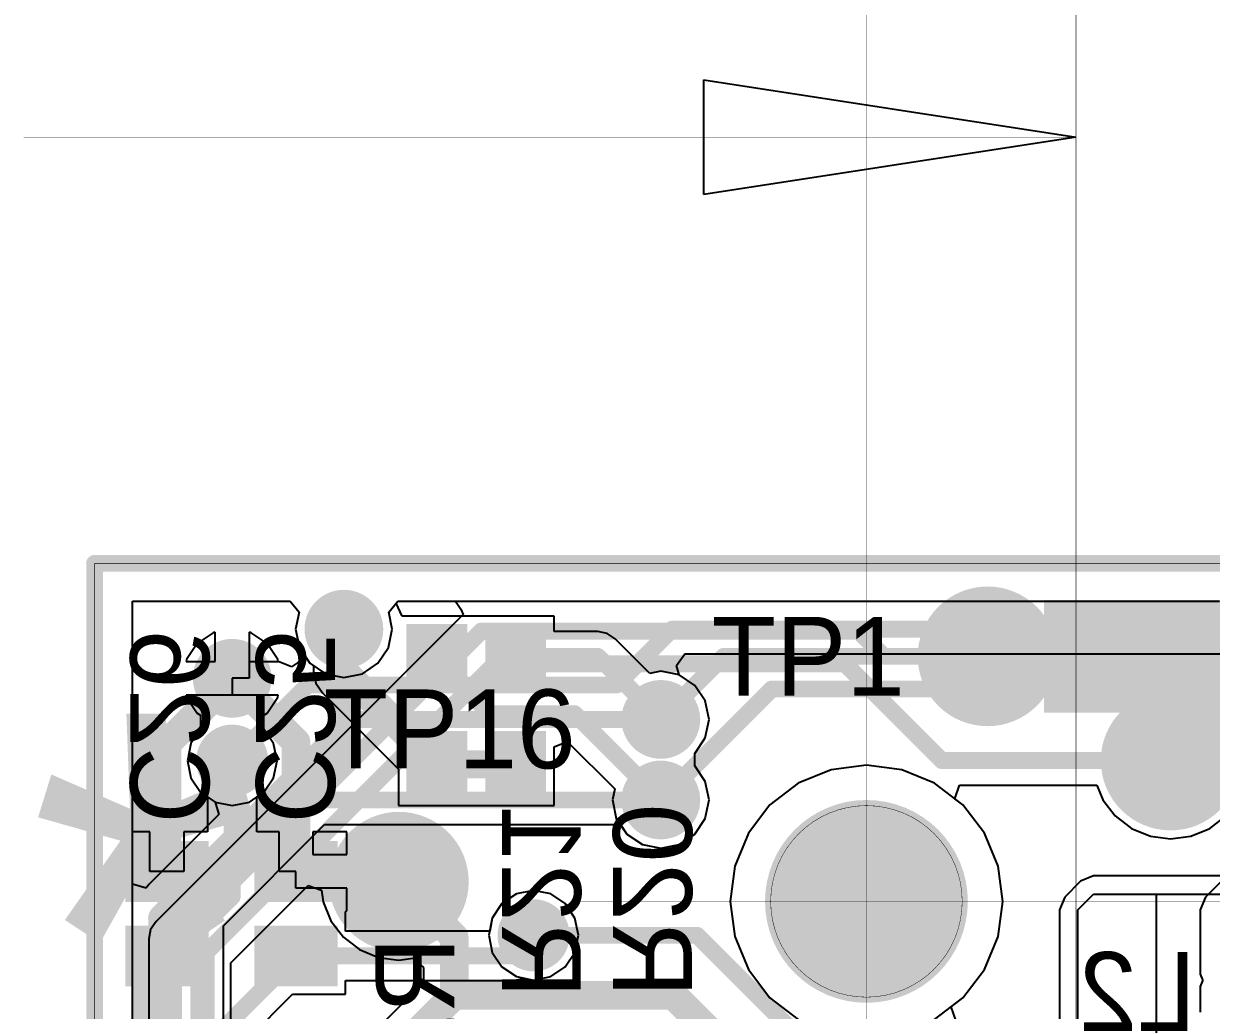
# Model space of a CAD drawing. Header units: millimetres. Extents: x 111 to 521, y 105 to 375.
# Drawn here: x 179.88 to 190.42, y 164.57 to 173.32 of the extents above; entities that cross this region are included whole.
import ezdxf

# ---------------------------------------------------------------- set-up
doc = ezdxf.new("R2010")
doc.units = ezdxf.units.MM
for name, color, linetype in [('BottomLayer', 5, 'Continuous'), ('BottomOverlay', 54, 'Continuous'), ('BottomPaste', 16, 'Continuous'), ('BottomSolder', 6, 'Continuous'), ('DrillDrawing', 1, 'Continuous'), ('KeepOutLayer', 6, 'Continuous'), ('MidLayer2', 76, 'Continuous'), ('MidLayer3', 90, 'Continuous'), ('MultiLayer', 9, 'Continuous'), ('PadHoleLayer', 156, 'Continuous'), ('TopLayer', 1, 'Continuous'), ('TopOverlay', 2, 'Continuous'), ('TopSolder', 216, 'Continuous'), ('ViaHoleLayer', 16, 'Continuous')]:
    doc.layers.add(name, color=color, linetype=linetype)

msp = doc.modelspace()

# ---------------------------------------------------------------- linework, layer by layer
at = {"layer": 'BottomLayer'}
for p, q in [((180.848, 166.15), (180.848, 168.198)), ((180.848, 168.198), (182.247, 168.198)), ((182.247, 168.198), (182.327, 168.1)), ((183.188, 168.18), (183.203, 168.198)), ((183.242, 168.065), (183.188, 168.18)), ((183.203, 168.198), (190.498, 168.198)), ((182.327, 168.1), (182.297, 167.95)), ((183.89, 168.065), (183.242, 168.065)), ((183.896, 168.065), (183.89, 168.065)), ((183.89, 168.065), (183.89, 168.065)), ((183.89, 168.065), (183.89, 168.065)), ((183.89, 168.065), (183.89, 168.065)), ((183.91, 168.065), (183.896, 168.065)), ((184.59, 168.065), (183.91, 168.065)), ((183.91, 168.065), (183.91, 168.065)), ((184.59, 167.928), (184.59, 168.065)), ((181.566, 167.919), (181.424, 167.824)), ((181.584, 167.922), (181.566, 167.919)), ((181.584, 167.664), (181.584, 167.922)), ((181.901, 167.919), (181.884, 167.922)), ((181.884, 167.922), (181.884, 167.664)), ((182.044, 167.824), (181.901, 167.919)), ((182.297, 167.95), (182.33, 167.786)), ((184.978, 167.928), (184.59, 167.928)), ((185.062, 167.911), (184.978, 167.928)), ((185.133, 167.864), (185.062, 167.911)), ((181.424, 167.824), (181.329, 167.682)), ((182.138, 167.682), (182.044, 167.824)), ((185.44, 167.557), (185.133, 167.864)), ((182.33, 167.786), (182.423, 167.648)), ((181.329, 167.682), (181.326, 167.664)), ((181.326, 167.664), (181.584, 167.664)), ((181.884, 167.664), (182.142, 167.664)), ((182.142, 167.664), (182.138, 167.682)), ((182.423, 167.648), (182.455, 167.626)), ((182.455, 167.626), (182.455, 167.575)), ((182.455, 167.575), (182.475, 167.472)), ((185.538, 167.577), (185.44, 167.557)), ((185.702, 167.544), (185.538, 167.577)), ((185.84, 167.451), (185.702, 167.544)), ((182.475, 167.472), (182.534, 167.384)), ((182.534, 167.384), (183.21, 166.708)), ((185.933, 167.313), (185.84, 167.451)), ((182.142, 167.364), (181.326, 167.364)), ((181.326, 167.364), (181.329, 167.347)), ((181.329, 167.347), (181.424, 167.205)), ((182.044, 167.205), (182.138, 167.347)), ((182.138, 167.347), (182.142, 167.364)), ((185.966, 167.149), (185.933, 167.313)), ((181.424, 167.205), (181.453, 167.186)), ((181.453, 167.186), (181.453, 167.064)), ((182.015, 167.186), (182.044, 167.205)), ((182.015, 167.064), (182.015, 167.186)), ((181.453, 167.064), (181.366, 166.935)), ((182.101, 166.935), (182.015, 167.064)), ((185.933, 166.985), (185.966, 167.149)), ((184.59, 166.906), (184.707, 166.954)), ((184.707, 166.954), (185.13, 166.532)), ((185.84, 166.846), (185.933, 166.985)), ((181.366, 166.935), (181.336, 166.783)), ((182.132, 166.783), (182.101, 166.935)), ((184.59, 166.385), (184.59, 166.906)), ((185.84, 166.736), (185.84, 166.846)), ((181.336, 166.783), (181.366, 166.631)), ((182.101, 166.631), (182.132, 166.783)), ((187.363, 166.744), (187.05, 166.703)), ((187.676, 166.703), (187.363, 166.744)), ((183.21, 166.708), (183.21, 166.385)), ((185.933, 166.598), (185.84, 166.736)), ((187.05, 166.703), (186.758, 166.582)), ((187.968, 166.582), (187.676, 166.703)), ((181.366, 166.631), (181.453, 166.502)), ((182.015, 166.502), (182.101, 166.631)), ((185.13, 166.532), (185.11, 166.434)), ((185.966, 166.434), (185.933, 166.598)), ((186.758, 166.582), (186.507, 166.39)), ((188.219, 166.39), (187.968, 166.582)), ((181.453, 166.502), (181.515, 166.461)), ((181.515, 166.461), (181.515, 166.15)), ((181.953, 166.461), (182.015, 166.502)), ((181.953, 166.15), (181.953, 166.461)), ((185.11, 166.434), (185.143, 166.27)), ((185.933, 166.27), (185.966, 166.434)), ((183.21, 166.385), (183.89, 166.385)), ((183.89, 166.385), (183.89, 166.385)), ((183.89, 166.385), (183.91, 166.385)), ((183.91, 166.385), (183.91, 166.385)), ((183.91, 166.385), (184.59, 166.385)), ((186.507, 166.39), (186.315, 166.139)), ((188.411, 166.139), (188.219, 166.39)), ((185.143, 166.27), (185.235, 166.131)), ((185.84, 166.131), (185.933, 166.27)), ((181.004, 166.15), (180.848, 166.15)), ((181.004, 165.8), (181.004, 166.15)), ((181.515, 166.15), (181.304, 166.15)), ((181.304, 166.15), (181.304, 165.8)), ((182.15, 166.15), (181.953, 166.15)), ((182.15, 165.8), (182.15, 166.15)), ((182.75, 166.15), (182.45, 166.15)), ((182.45, 166.15), (182.45, 165.95)), ((182.75, 165.95), (182.75, 166.15)), ((185.235, 166.131), (185.374, 166.039)), ((185.702, 166.039), (185.84, 166.131)), ((186.315, 166.139), (186.194, 165.847)), ((188.532, 165.847), (188.411, 166.139)), ((185.374, 166.039), (185.538, 166.006)), ((185.538, 166.006), (185.702, 166.039)), ((182.45, 165.95), (182.75, 165.95)), ((181.304, 165.8), (181.004, 165.8)), ((182.3, 165.8), (182.15, 165.8)), ((182.3, 165.65), (182.3, 165.8)), ((186.194, 165.847), (186.153, 165.534)), ((188.573, 165.534), (188.532, 165.847)), ((189.264, 165.714), (189.123, 165.572)), ((189.379, 165.761), (189.264, 165.714)), ((190.713, 165.761), (189.379, 165.761)), ((182.75, 165.65), (182.3, 165.65)), ((182.75, 165.45), (182.75, 165.65)), ((184.257, 165.6), (184.128, 165.514)), ((184.409, 165.631), (184.257, 165.6)), ((184.561, 165.6), (184.409, 165.631)), ((184.69, 165.514), (184.561, 165.6)), ((189.238, 165.458), (189.379, 165.599)), ((189.379, 165.599), (193.063, 165.599)), ((184.128, 165.514), (184.042, 165.385)), ((184.776, 165.385), (184.69, 165.514)), ((186.153, 165.534), (186.194, 165.221)), ((188.532, 165.221), (188.573, 165.534)), ((189.123, 165.572), (189.076, 165.458)), ((182.74, 165.44), (182.75, 165.45)), ((182.74, 165.39), (182.74, 165.44)), ((182.74, 165.269), (182.74, 165.39)), ((182.74, 165.39), (182.74, 165.39)), ((182.75, 165.45), (182.75, 165.45)), ((184.042, 165.385), (184.019, 165.269)), ((184.807, 165.233), (184.776, 165.385)), ((189.076, 165.458), (189.076, 164.149)), ((189.238, 164.149), (189.238, 165.458)), ((184.019, 165.269), (182.74, 165.269)), ((184.776, 165.081), (184.807, 165.233)), ((186.194, 165.221), (186.315, 164.929)), ((188.411, 164.929), (188.532, 165.221)), ((184.69, 164.952), (184.776, 165.081)), ((184.561, 164.866), (184.69, 164.952)), ((184.226, 164.831), (184.31, 164.847)), ((184.31, 164.847), (184.319, 164.853)), ((184.319, 164.853), (184.409, 164.835)), ((184.409, 164.835), (184.561, 164.866)), ((186.315, 164.929), (186.507, 164.678)), ((188.219, 164.678), (188.411, 164.929)), ((182.74, 164.71), (182.74, 164.831)), ((182.74, 164.831), (184.226, 164.831)), ((181.442, 163.882), (182.27, 164.71)), ((182.27, 164.71), (182.74, 164.71)), ((186.507, 164.678), (186.758, 164.486)), ((187.968, 164.486), (188.219, 164.678))]:
    msp.add_line(p, q, dxfattribs=at)
for points, const_width in [([(182.585, 167.95, 1), (182.865, 167.95, 1)], 0.279), ([(182.662, 167.95, 1), (182.787, 167.95, 1)], 0.125), ([(181.594, 167.514, 1), (181.874, 167.514, 1)], 0.279), ([(182.662, 167.575, 1), (182.787, 167.575, 1)], 0.125), ([(182.662, 167.575, 1), (182.787, 167.575, 1)], 0.125), ([(183.513, 167.7, 1), (183.588, 167.7, 1)], 0.075), ([(183.513, 167.671, 1), (183.588, 167.671, 1)], 0.075), ([(183.513, 167.671, 1), (183.588, 167.671, 1)], 0.075), ([(184.225, 167.709, 1), (184.3, 167.709, 1)], 0.075), ([(184.94, 167.709, 1), (185.015, 167.709, 1)], 0.075), ([(184.94, 167.709, 1), (185.015, 167.709, 1)], 0.075), ([(181.67, 167.514, 1), (181.797, 167.514, 1)], 0.127), ([(181.67, 167.514, 1), (181.797, 167.514, 1)], 0.127), ([(185.398, 167.149, 1), (185.678, 167.149, 1)], 0.279), ([(183.983, 167.2, 1), (184.058, 167.2, 1)], 0.075), ([(183.983, 167.2, 1), (184.058, 167.2, 1)], 0.075), ([(184.734, 167.2, 1), (184.809, 167.2, 1)], 0.075), ([(184.734, 167.2, 1), (184.809, 167.2, 1)], 0.075), ([(185.5, 167.149, 1), (185.575, 167.149, 1)], 0.075), ([(181.091, 166.934, 1), (181.218, 166.934, 1)], 0.127), ([(181.091, 166.934, 1), (181.218, 166.934, 1)], 0.127), ([(182.237, 166.948, 1), (182.364, 166.948, 1)], 0.127), ([(182.237, 166.948, 1), (182.364, 166.948, 1)], 0.127), ([(181.609, 166.783, 1), (181.859, 166.783, 1)], 0.25), ([(181.696, 166.783, 1), (181.771, 166.783, 1)], 0.075), ([(183.488, 166.75, 1), (183.613, 166.75, 1)], 0.125), ([(183.488, 166.75, 1), (183.613, 166.75, 1)], 0.125), ([(184.188, 166.75, 1), (184.312, 166.75, 1)], 0.125), ([(184.188, 166.75, 1), (184.312, 166.75, 1)], 0.125), ([(184.191, 166.75, 1), (184.316, 166.75, 1)], 0.125), ([(184.191, 166.75, 1), (184.316, 166.75, 1)], 0.125), ([(184.2, 166.759, 1), (184.325, 166.759, 1)], 0.125), ([(185.398, 166.434, 1), (185.678, 166.434, 1)], 0.279), ([(185.5, 166.434, 1), (185.575, 166.434, 1)], 0.075), ([(187.063, 165.534, 1), (187.663, 165.534, 1)], 0.6), ([(181.091, 165.8, 1), (181.218, 165.8, 1)], 0.127), ([(182.237, 165.8, 1), (182.364, 165.8, 1)], 0.127), ([(181.696, 165.576, 1), (181.771, 165.576, 1)], 0.075), ([(181.696, 165.576, 1), (181.771, 165.576, 1)], 0.075), ([(184.284, 165.233, 1), (184.534, 165.233, 1)], 0.25), ([(184.371, 165.233, 1), (184.446, 165.233, 1)], 0.075), ([(180.887, 165.028, 1), (180.963, 165.028, 1)], 0.075), ([(181.117, 165.05, 1), (181.192, 165.05, 1)], 0.075), ([(181.171, 165.05, 1), (181.246, 165.05, 1)], 0.075), ([(181.171, 165.05, 1), (181.246, 165.05, 1)], 0.075), ([(182.25, 165.037, 1), (182.325, 165.037, 1)], 0.075), ([(182.263, 165.05, 1), (182.338, 165.05, 1)], 0.075), ([(184.188, 165.05, 1), (184.263, 165.05, 1)], 0.075), ([(184.188, 165.05, 1), (184.263, 165.05, 1)], 0.075)]:
    msp.add_lwpolyline(points, format="xyb", close=True, dxfattribs=dict(at, const_width=const_width))
for points, const_width in [([(182.725, 167.575), (182.725, 167.95)], 0.25), ([(182.725, 167.575), (183.55, 166.75)], 0.25), ([(183.55, 167.671), (183.55, 167.7)], 0.15), ([(183.55, 167.671), (184.021, 167.2)], 0.15), ([(184.263, 167.709), (184.978, 167.709)], 0.15), ([(184.978, 167.709), (185.538, 167.149)], 0.15), ([(181.154, 166.934), (181.734, 167.514)], 0.254), ([(181.734, 167.514), (182.3, 166.948)], 0.254), ([(184.021, 167.2), (184.772, 167.2)], 0.15), ([(184.772, 167.2), (185.538, 166.434)], 0.15), ([(181.154, 165.8), (181.154, 166.934)], 0.254), ([(182.3, 165.8), (182.3, 166.948)], 0.254), ([(181.734, 165.576), (181.734, 166.783)], 0.15), ([(183.55, 166.75), (184.25, 166.75)], 0.25), ([(184.25, 166.75), (184.254, 166.75)], 0.25), ([(184.254, 166.75), (184.263, 166.759)], 0.25), ([(181.208, 165.05), (181.734, 165.576)], 0.15), ([(184.226, 165.05), (184.409, 165.233)], 0.15), ([(180.925, 162.75), (180.925, 165.028)], 0.15), ([(181.154, 165.05), (181.208, 165.05)], 0.15), ([(181.215, 163.965), (182.287, 165.037)], 0.15), ([(182.3, 165.05), (184.226, 165.05)], 0.15)]:
    msp.add_lwpolyline(points, dxfattribs=dict(at, const_width=const_width))
for points in [[(188.938, 167.209), (190.938, 167.209), (188.938, 168.209), (190.938, 168.209)], [(183.35, 167.925), (183.35, 167.475), (183.75, 167.925), (183.75, 167.475)], [(184.05, 167.925), (184.05, 167.475), (184.45, 167.925), (184.45, 167.475)], [(183.35, 166.975), (183.35, 166.525), (183.75, 166.975), (183.75, 166.525)], [(184.05, 166.975), (184.05, 166.525), (184.45, 166.975), (184.45, 166.525)], [(180.854, 166), (180.854, 165.6), (181.454, 166), (181.454, 165.6)], [(182, 166), (182, 165.6), (182.6, 166), (182.6, 165.6)], [(180.854, 165.25), (180.854, 164.85), (181.454, 165.25), (181.454, 164.85)], [(182, 165.25), (182, 164.85), (182.6, 165.25), (182.6, 164.85)]]:
    msp.add_solid(points, dxfattribs=at)
at = {"layer": 'BottomPaste'}
for points in [[(183.4, 167.875), (183.4, 167.525), (183.7, 167.875), (183.7, 167.525)], [(184.1, 167.875), (184.1, 167.525), (184.4, 167.875), (184.4, 167.525)], [(183.4, 166.925), (183.4, 166.575), (183.7, 166.925), (183.7, 166.575)], [(184.1, 166.925), (184.1, 166.575), (184.4, 166.925), (184.4, 166.575)], [(180.904, 165.95), (180.904, 165.65), (181.404, 165.95), (181.404, 165.65)], [(182.05, 165.95), (182.05, 165.65), (182.55, 165.95), (182.55, 165.65)], [(180.904, 165.2), (180.904, 164.9), (181.404, 165.2), (181.404, 164.9)], [(182.05, 165.2), (182.05, 164.9), (182.55, 165.2), (182.55, 164.9)]]:
    msp.add_solid(points, dxfattribs=at)
at = {"layer": 'BottomSolder'}
for points, const_width in [([(182.55, 167.95, 1), (182.9, 167.95, 1)], 0.349), ([(181.559, 167.514, 1), (181.909, 167.514, 1)], 0.349), ([(185.363, 167.149, 1), (185.713, 167.149, 1)], 0.349), ([(181.574, 166.783, 1), (181.894, 166.783, 1)], 0.32), ([(185.363, 166.434, 1), (185.713, 166.434, 1)], 0.349), ([(184.249, 165.233, 1), (184.569, 165.233, 1)], 0.32)]:
    msp.add_lwpolyline(points, format="xyb", close=True, dxfattribs=dict(at, const_width=const_width))
for points in [[(183.28, 167.995), (183.28, 167.405), (183.82, 167.995), (183.82, 167.405)], [(183.98, 167.995), (183.98, 167.405), (184.52, 167.995), (184.52, 167.405)], [(183.28, 167.045), (183.28, 166.455), (183.82, 167.045), (183.82, 166.455)], [(183.98, 167.045), (183.98, 166.455), (184.52, 167.045), (184.52, 166.455)], [(180.784, 166.07), (180.784, 165.53), (181.524, 166.07), (181.524, 165.53)], [(181.93, 166.07), (181.93, 165.53), (182.67, 166.07), (182.67, 165.53)], [(180.784, 165.32), (180.784, 164.78), (181.524, 165.32), (181.524, 164.78)], [(181.93, 165.32), (181.93, 164.78), (182.67, 165.32), (182.67, 164.78)]]:
    msp.add_solid(points, dxfattribs=at)
at = {"layer": 'DrillDrawing'}
for p, q in [((185.921, 172.825), (189.223, 172.317)), ((185.921, 171.809), (185.921, 172.825)), ((189.223, 172.317), (185.921, 171.809))]:
    msp.add_line(p, q, dxfattribs=at)
at = {"layer": 'DrillDrawing', "const_width": 0.0038}
for points in [[(189.223, 153.304), (189.223, 196.906)], [(189.223, 153.304), (189.223, 190.348)], [(189.223, 153.304), (189.223, 183.741)], [(187.363, 159.194), (187.363, 182.214)], [(189.223, 153.304), (189.223, 182.214)], [(189.223, 153.304), (189.223, 175.492)], [(179.886, 172.317), (189.223, 172.317)], [(187.363, 168.074), (187.363, 168.924)], [(180.513, 150.934), (180.513, 168.534)], [(180.513, 168.534), (191.863, 168.534)], [(187.363, 165.534), (187.363, 168.074)], [(184.823, 165.534), (187.363, 165.534)], [(187.363, 162.994), (187.363, 165.534)], [(187.363, 165.534), (189.903, 165.534)], [(189.903, 165.534), (190.753, 165.534)]]:
    msp.add_lwpolyline(points, dxfattribs=at)
at = {"layer": 'DrillDrawing'}
for points, const_width in [([(179.885, 172.317, 1), (179.887, 172.317, 1)], 0.0019), ([(189.222, 172.317, 1), (189.224, 172.317, 1)], 0.0019), ([(187.362, 168.924, 1), (187.364, 168.924, 1)], 0.0019), ([(180.512, 168.534, 1), (180.514, 168.534, 1)], 0.0019), ([(180.512, 168.534, 1), (180.514, 168.534, 1)], 0.0019), ([(182.649, 167.95, 1), (182.801, 167.95, 1)], 0.152), ([(187.362, 168.074, 1), (187.364, 168.074, 1)], 0.0019), ([(187.362, 168.074, 1), (187.364, 168.074, 1)], 0.0019), ([(181.658, 167.514, 1), (181.81, 167.514, 1)], 0.152), ([(185.462, 167.149, 1), (185.614, 167.149, 1)], 0.152), ([(181.684, 166.783, 1), (181.784, 166.783, 1)], 0.1), ([(185.462, 166.434, 1), (185.614, 166.434, 1)], 0.152), ([(188.213, 165.534, 1), (186.513, 165.534, 1)], 0.0038), ([(184.822, 165.534, 1), (184.824, 165.534, 1)], 0.0019), ([(186.512, 165.534, 1), (186.514, 165.534, 1)], 0.0019), ([(187.362, 165.534, 1), (187.364, 165.534, 1)], 0.0019), ([(187.362, 165.534, 1), (187.364, 165.534, 1)], 0.0019), ([(187.362, 165.534, 1), (187.364, 165.534, 1)], 0.0019), ([(187.362, 165.534, 1), (187.364, 165.534, 1)], 0.0019), ([(188.212, 165.534, 1), (188.214, 165.534, 1)], 0.0019), ([(189.902, 165.534, 1), (189.904, 165.534, 1)], 0.0019), ([(189.902, 165.534, 1), (189.904, 165.534, 1)], 0.0019), ([(184.359, 165.233, 1), (184.459, 165.233, 1)], 0.1)]:
    msp.add_lwpolyline(points, format="xyb", close=True, dxfattribs=dict(at, const_width=const_width))
at = {"layer": 'KeepOutLayer', "const_width": 0.15}
for points in [[(180.513, 168.534), (191.863, 168.534)], [(180.513, 150.934), (180.513, 168.534)]]:
    msp.add_lwpolyline(points, dxfattribs=at)
at = {"layer": 'KeepOutLayer', "const_width": 0.075}
msp.add_lwpolyline([(180.475, 168.534, 1), (180.55, 168.534, 1)], format="xyb", close=True, dxfattribs=at)
msp.add_lwpolyline([(180.475, 168.534, 1), (180.55, 168.534, 1)], format="xyb", close=True, dxfattribs=at)
at = {"layer": 'MidLayer2'}
for p, q in [((180.848, 165.686), (180.848, 168.198)), ((180.848, 168.198), (182.247, 168.198)), ((182.247, 168.198), (182.327, 168.1)), ((182.327, 168.1), (182.297, 167.95)), ((181.566, 167.919), (181.424, 167.824)), ((181.584, 167.922), (181.566, 167.919)), ((181.584, 167.664), (181.584, 167.922)), ((181.901, 167.919), (181.884, 167.922)), ((181.884, 167.922), (181.884, 167.514)), ((182.044, 167.824), (181.901, 167.919)), ((182.297, 167.95), (182.33, 167.786)), ((181.424, 167.824), (181.329, 167.682)), ((182.138, 167.682), (182.044, 167.824)), ((182.358, 167.744), (182.322, 167.658)), ((182.33, 167.786), (182.358, 167.744)), ((185.676, 167.629), (185.752, 167.731)), ((185.752, 167.731), (190.713, 167.731)), ((181.329, 167.682), (181.326, 167.664)), ((181.326, 167.664), (181.584, 167.664)), ((182.142, 167.664), (182.138, 167.682)), ((182.259, 167.616), (182.142, 167.664)), ((182.322, 167.658), (182.259, 167.616)), ((185.702, 167.544), (185.676, 167.629)), ((181.884, 167.514), (181.734, 167.514)), ((181.734, 167.514), (181.734, 167.364)), ((185.84, 167.451), (185.702, 167.544)), ((185.933, 167.313), (185.84, 167.451)), ((181.734, 167.364), (181.326, 167.364)), ((181.326, 167.364), (181.329, 167.347)), ((181.329, 167.347), (181.424, 167.205)), ((185.966, 167.149), (185.933, 167.313)), ((181.424, 167.205), (181.453, 167.186)), ((181.453, 167.186), (181.453, 167.064)), ((181.453, 167.064), (181.366, 166.935)), ((185.933, 166.985), (185.966, 167.149)), ((185.84, 166.846), (185.933, 166.985)), ((181.366, 166.935), (181.336, 166.783)), ((185.84, 166.736), (185.84, 166.846)), ((181.336, 166.783), (181.366, 166.631)), ((187.363, 166.744), (187.05, 166.703)), ((187.676, 166.703), (187.363, 166.744)), ((185.933, 166.598), (185.84, 166.736)), ((187.05, 166.703), (186.758, 166.582)), ((187.968, 166.582), (187.676, 166.703)), ((181.366, 166.631), (181.453, 166.502)), ((185.966, 166.434), (185.933, 166.598)), ((186.758, 166.582), (186.507, 166.39)), ((188.219, 166.39), (187.968, 166.582)), ((181.453, 166.502), (181.582, 166.416)), ((185.933, 166.27), (185.966, 166.434)), ((181.582, 166.416), (181.615, 166.306)), ((186.507, 166.39), (186.315, 166.139)), ((188.411, 166.139), (188.219, 166.39)), ((181.615, 166.306), (180.993, 165.684)), ((181.657, 165.318), (182.554, 166.215)), ((182.554, 166.215), (185.18, 166.215)), ((185.18, 166.215), (185.235, 166.131)), ((185.84, 166.131), (185.933, 166.27)), ((185.235, 166.131), (185.374, 166.039)), ((185.702, 166.039), (185.84, 166.131)), ((186.315, 166.139), (186.194, 165.847)), ((188.532, 165.847), (188.411, 166.139)), ((185.374, 166.039), (185.538, 166.006)), ((185.538, 166.006), (185.702, 166.039)), ((186.194, 165.847), (186.153, 165.534)), ((188.573, 165.534), (188.532, 165.847)), ((180.97, 165.65), (180.848, 165.686)), ((180.993, 165.684), (180.97, 165.65)), ((184.257, 165.6), (184.128, 165.514)), ((184.409, 165.631), (184.257, 165.6)), ((184.561, 165.6), (184.409, 165.631)), ((184.69, 165.514), (184.561, 165.6)), ((184.128, 165.514), (184.042, 165.385)), ((184.776, 165.385), (184.69, 165.514)), ((186.153, 165.534), (186.194, 165.221)), ((188.532, 165.221), (188.573, 165.534)), ((184.042, 165.385), (184.011, 165.233)), ((184.807, 165.233), (184.776, 165.385)), ((181.657, 161.425), (181.657, 165.318)), ((184.011, 165.233), (184.042, 165.081)), ((184.776, 165.081), (184.807, 165.233)), ((186.194, 165.221), (186.315, 164.929)), ((188.411, 164.929), (188.532, 165.221)), ((184.042, 165.081), (184.128, 164.952)), ((184.69, 164.952), (184.776, 165.081)), ((184.128, 164.952), (184.257, 164.866)), ((184.561, 164.866), (184.69, 164.952)), ((184.257, 164.866), (184.409, 164.835)), ((184.409, 164.835), (184.561, 164.866)), ((186.315, 164.929), (186.507, 164.678)), ((188.219, 164.678), (188.411, 164.929)), ((186.507, 164.678), (186.758, 164.486)), ((187.968, 164.486), (188.219, 164.678))]:
    msp.add_line(p, q, dxfattribs=at)
for points, const_width in [([(182.585, 167.95, 1), (182.865, 167.95, 1)], 0.279), ([(185.602, 167.95, 1), (185.677, 167.95, 1)], 0.075), ([(185.602, 167.95, 1), (185.677, 167.95, 1)], 0.075), ([(181.594, 167.514, 1), (181.874, 167.514, 1)], 0.279), ([(182.369, 167.455, 1), (182.444, 167.455, 1)], 0.075), ([(182.369, 167.455, 1), (182.444, 167.455, 1)], 0.075), ([(185.108, 167.455, 1), (185.183, 167.455, 1)], 0.075), ([(185.108, 167.455, 1), (185.183, 167.455, 1)], 0.075), ([(185.398, 167.149, 1), (185.678, 167.149, 1)], 0.279), ([(182.73, 167.149, 1), (182.805, 167.149, 1)], 0.075), ([(182.73, 167.149, 1), (182.805, 167.149, 1)], 0.075), ([(185.5, 167.149, 1), (185.575, 167.149, 1)], 0.075), ([(181.609, 166.783, 1), (181.859, 166.783, 1)], 0.25), ([(181.696, 166.783, 1), (181.771, 166.783, 1)], 0.075), ([(185.398, 166.434, 1), (185.678, 166.434, 1)], 0.279), ([(182.425, 166.434, 1), (182.5, 166.434, 1)], 0.075), ([(182.425, 166.434, 1), (182.5, 166.434, 1)], 0.075), ([(185.5, 166.434, 1), (185.575, 166.434, 1)], 0.075), ([(187.063, 165.534, 1), (187.663, 165.534, 1)], 0.6), ([(181.11, 165.529, 1), (181.185, 165.529, 1)], 0.075), ([(181.11, 165.529, 1), (181.185, 165.529, 1)], 0.075), ([(181.4, 165.409, 1), (181.475, 165.409, 1)], 0.075), ([(181.4, 165.409, 1), (181.475, 165.409, 1)], 0.075), ([(184.284, 165.233, 1), (184.534, 165.233, 1)], 0.25)]:
    msp.add_lwpolyline(points, format="xyb", close=True, dxfattribs=dict(at, const_width=const_width))
at = {"layer": 'MidLayer2', "const_width": 0.15}
for points in [[(185.145, 167.455), (185.64, 167.95)], [(185.64, 167.95), (195.325, 167.95)], [(181.734, 166.783), (182.406, 167.455)], [(182.406, 167.455), (185.145, 167.455)], [(181.148, 165.529), (182.768, 167.149)], [(182.768, 167.149), (185.538, 167.149)], [(181.438, 165.409), (182.463, 166.434)], [(182.463, 166.434), (185.538, 166.434)], [(181.148, 160.966), (181.148, 165.529)], [(181.438, 161.334), (181.438, 165.409)]]:
    msp.add_lwpolyline(points, dxfattribs=at)
at = {"layer": 'MidLayer3'}
for p, q in [((189.938, 163.656), (189.938, 165.599)), ((189.938, 165.599), (193.063, 165.599))]:
    msp.add_line(p, q, dxfattribs=at)
for points, const_width in [([(182.585, 167.95, 1), (182.865, 167.95, 1)], 0.279), ([(182.662, 167.95, 1), (182.787, 167.95, 1)], 0.125), ([(181.594, 167.514, 1), (181.874, 167.514, 1)], 0.279), ([(186.06, 167.709, 1), (186.135, 167.709, 1)], 0.075), ([(186.06, 167.709, 1), (186.135, 167.709, 1)], 0.075), ([(186.485, 167.419, 1), (186.56, 167.419, 1)], 0.075), ([(186.485, 167.419, 1), (186.56, 167.419, 1)], 0.075), ([(185.398, 167.149, 1), (185.678, 167.149, 1)], 0.279), ([(185.5, 167.149, 1), (185.575, 167.149, 1)], 0.075), ([(182.662, 166.996, 1), (182.787, 166.996, 1)], 0.125), ([(182.662, 166.996, 1), (182.787, 166.996, 1)], 0.125), ([(181.609, 166.783, 1), (181.859, 166.783, 1)], 0.25), ([(185.398, 166.434, 1), (185.678, 166.434, 1)], 0.279), ([(185.5, 166.434, 1), (185.575, 166.434, 1)], 0.075), ([(187.063, 165.534, 1), (187.663, 165.534, 1)], 0.6), ([(181.05, 165.384, 1), (181.175, 165.384, 1)], 0.125), ([(181.05, 165.384, 1), (181.175, 165.384, 1)], 0.125), ([(184.284, 165.233, 1), (184.534, 165.233, 1)], 0.25), ([(184.371, 165.233, 1), (184.446, 165.233, 1)], 0.075), ([(185.823, 165.233, 1), (185.898, 165.233, 1)], 0.075), ([(185.823, 165.233, 1), (185.898, 165.233, 1)], 0.075)]:
    msp.add_lwpolyline(points, format="xyb", close=True, dxfattribs=dict(at, const_width=const_width))
for points, const_width in [([(182.725, 166.996), (182.725, 167.95)], 0.25), ([(185.538, 167.149), (186.098, 167.709)], 0.15), ([(186.098, 167.709), (192.195, 167.709)], 0.15), ([(185.538, 166.434), (186.523, 167.419)], 0.15), ([(186.523, 167.419), (192.316, 167.419)], 0.15), ([(181.113, 165.384), (182.725, 166.996)], 0.25), ([(181.113, 163.965), (181.113, 165.384)], 0.25), ([(184.409, 165.233), (185.861, 165.233)], 0.15), ([(185.861, 165.233), (187.144, 163.95)], 0.15)]:
    msp.add_lwpolyline(points, dxfattribs=dict(at, const_width=const_width))
at = {"layer": 'MultiLayer'}
for points, const_width in [([(182.585, 167.95, 1), (182.865, 167.95, 1)], 0.279), ([(181.594, 167.514, 1), (181.874, 167.514, 1)], 0.279), ([(185.398, 167.149, 1), (185.678, 167.149, 1)], 0.279), ([(181.609, 166.783, 1), (181.859, 166.783, 1)], 0.25), ([(185.398, 166.434, 1), (185.678, 166.434, 1)], 0.279), ([(187.063, 165.534, 1), (187.663, 165.534, 1)], 0.6), ([(184.284, 165.233, 1), (184.534, 165.233, 1)], 0.25)]:
    msp.add_lwpolyline(points, format="xyb", close=True, dxfattribs=dict(at, const_width=const_width))
at = {"layer": 'PadHoleLayer', "const_width": 0.9}
msp.add_lwpolyline([(186.913, 165.534, 1), (187.813, 165.534, 1)], format="xyb", close=True, dxfattribs=at)
at = {"layer": 'TopLayer'}
for p, q in [((180.848, 159.529), (180.848, 168.198)), ((180.848, 168.198), (182.247, 168.198)), ((182.247, 168.198), (182.327, 168.1)), ((183.123, 168.1), (183.203, 168.198)), ((183.203, 168.198), (183.717, 168.198)), ((183.717, 168.198), (183.763, 168.129)), ((183.763, 168.129), (183.783, 168.081)), ((183.783, 168.081), (181.058, 165.356)), ((182.327, 168.1), (182.297, 167.95)), ((183.153, 167.95), (183.123, 168.1)), ((181.566, 167.919), (181.424, 167.824)), ((181.584, 167.922), (181.566, 167.919)), ((181.584, 167.664), (181.584, 167.922)), ((181.901, 167.919), (181.884, 167.922)), ((181.884, 167.922), (181.884, 167.664)), ((182.044, 167.824), (181.901, 167.919)), ((182.297, 167.95), (182.33, 167.786)), ((183.12, 167.786), (183.153, 167.95)), ((181.424, 167.824), (181.329, 167.682)), ((182.138, 167.682), (182.044, 167.824)), ((182.33, 167.786), (182.423, 167.648)), ((183.027, 167.648), (183.12, 167.786)), ((181.329, 167.682), (181.326, 167.664)), ((181.326, 167.664), (181.584, 167.664)), ((181.884, 167.664), (182.142, 167.664)), ((182.142, 167.664), (182.138, 167.682)), ((182.423, 167.648), (182.561, 167.555)), ((182.889, 167.555), (183.027, 167.648)), ((182.561, 167.555), (182.725, 167.522)), ((182.725, 167.522), (182.889, 167.555)), ((182.142, 167.364), (181.326, 167.364)), ((181.326, 167.364), (181.329, 167.347)), ((181.329, 167.347), (181.424, 167.205)), ((182.044, 167.205), (182.138, 167.347)), ((182.138, 167.347), (182.142, 167.364)), ((181.424, 167.205), (181.453, 167.186)), ((181.453, 167.186), (181.453, 167.064)), ((182.015, 167.186), (182.044, 167.205)), ((182.015, 167.064), (182.015, 167.186)), ((181.453, 167.064), (181.366, 166.935)), ((182.101, 166.935), (182.015, 167.064)), ((181.366, 166.935), (181.336, 166.783)), ((182.132, 166.783), (182.101, 166.935)), ((181.336, 166.783), (181.366, 166.631)), ((182.101, 166.631), (182.132, 166.783)), ((181.366, 166.631), (181.453, 166.502)), ((182.015, 166.502), (182.101, 166.631)), ((188.147, 166.444), (188.188, 166.565)), ((188.188, 166.565), (189.407, 166.565)), ((189.407, 166.565), (189.46, 166.436)), ((181.453, 166.502), (181.582, 166.416)), ((181.886, 166.416), (182.015, 166.502)), ((188.219, 166.39), (188.147, 166.444)), ((189.46, 166.436), (189.571, 166.292)), ((181.582, 166.416), (181.734, 166.385)), ((181.734, 166.385), (181.886, 166.416)), ((188.411, 166.139), (188.219, 166.39)), ((189.571, 166.292), (189.715, 166.181)), ((190.411, 166.181), (190.555, 166.292)), ((188.532, 165.847), (188.411, 166.139)), ((189.715, 166.181), (189.883, 166.112)), ((189.883, 166.112), (190.063, 166.088)), ((190.063, 166.088), (190.243, 166.112)), ((190.243, 166.112), (190.411, 166.181)), ((188.573, 165.534), (188.532, 165.847)), ((190.514, 165.714), (190.373, 165.572)), ((181.722, 164.99), (182.407, 165.674)), ((182.407, 165.674), (182.527, 165.634)), ((182.527, 165.634), (182.541, 165.529)), ((182.541, 165.529), (182.61, 165.361)), ((188.532, 165.221), (188.573, 165.534)), ((190.373, 165.572), (190.326, 165.458)), ((190.326, 165.458), (190.326, 164.888)), ((181.01, 165.285), (180.994, 165.201)), ((181.058, 165.356), (181.01, 165.285)), ((182.61, 165.361), (182.721, 165.217)), ((180.994, 165.201), (180.994, 162.673)), ((182.721, 165.217), (182.865, 165.106)), ((188.411, 164.929), (188.532, 165.221)), ((182.865, 165.106), (183.033, 165.037)), ((181.722, 162.884), (181.722, 164.99)), ((183.033, 165.037), (183.213, 165.013)), ((183.213, 165.013), (183.337, 165.029)), ((183.337, 165.029), (183.433, 164.946)), ((183.433, 164.946), (183.433, 164.814)), ((188.219, 164.678), (188.411, 164.929)), ((190.326, 164.888), (190.346, 164.837)), ((183.433, 164.814), (182.995, 164.376)), ((190.346, 164.83), (190.326, 164.78)), ((190.326, 164.78), (190.326, 164.552)), ((190.346, 164.837), (190.348, 164.834)), ((190.348, 164.834), (190.346, 164.83)), ((188.116, 164.599), (188.219, 164.678)), ((188.157, 164.479), (188.116, 164.599))]:
    msp.add_line(p, q, dxfattribs=at)
for points, const_width in [([(182.585, 167.95, 1), (182.865, 167.95, 1)], 0.279), ([(188.163, 167.709, 1), (188.713, 167.709, 1)], 0.55), ([(183.908, 167.933, 1), (183.983, 167.933, 1)], 0.075), ([(183.908, 167.933, 1), (183.983, 167.933, 1)], 0.075), ([(187.256, 167.933, 1), (187.331, 167.933, 1)], 0.075), ([(187.256, 167.933, 1), (187.331, 167.933, 1)], 0.075), ([(181.594, 167.514, 1), (181.874, 167.514, 1)], 0.279), ([(184.028, 167.643, 1), (184.103, 167.643, 1)], 0.075), ([(184.028, 167.643, 1), (184.103, 167.643, 1)], 0.075), ([(187.136, 167.643, 1), (187.211, 167.643, 1)], 0.075), ([(187.136, 167.643, 1), (187.211, 167.643, 1)], 0.075), ([(187.48, 167.709, 1), (187.555, 167.709, 1)], 0.075), ([(187.48, 167.709, 1), (187.555, 167.709, 1)], 0.075), ([(188.4, 167.709, 1), (188.475, 167.709, 1)], 0.075), ([(188.4, 167.709, 1), (188.475, 167.709, 1)], 0.075), ([(185.398, 167.149, 1), (185.678, 167.149, 1)], 0.279), ([(189.788, 166.784, 1), (190.338, 166.784, 1)], 0.55), ([(181.609, 166.783, 1), (181.859, 166.783, 1)], 0.25), ([(187.995, 166.784, 1), (188.07, 166.784, 1)], 0.075), ([(187.995, 166.784, 1), (188.07, 166.784, 1)], 0.075), ([(190.025, 166.784, 1), (190.1, 166.784, 1)], 0.075), ([(190.025, 166.784, 1), (190.1, 166.784, 1)], 0.075), ([(185.398, 166.434, 1), (185.678, 166.434, 1)], 0.279), ([(182.938, 165.709, 1), (183.488, 165.709, 1)], 0.55), ([(187.063, 165.534, 1), (187.663, 165.534, 1)], 0.6), ([(183.149, 165.709, 1), (183.276, 165.709, 1)], 0.127), ([(184.284, 165.233, 1), (184.534, 165.233, 1)], 0.25), ([(181.175, 165.201, 1), (181.25, 165.201, 1)], 0.075), ([(181.175, 165.201, 1), (181.25, 165.201, 1)], 0.075), ([(183.641, 165.217, 1), (183.768, 165.217, 1)], 0.127), ([(183.641, 165.217, 1), (183.768, 165.217, 1)], 0.127), ([(181.465, 165.081, 1), (181.54, 165.081, 1)], 0.075), ([(181.465, 165.081, 1), (181.54, 165.081, 1)], 0.075), ([(183.641, 164.701, 1), (183.768, 164.701, 1)], 0.127), ([(183.641, 164.701, 1), (183.768, 164.701, 1)], 0.127), ([(183.641, 164.701, 1), (183.768, 164.701, 1)], 0.127), ([(185.586, 164.701, 1), (185.713, 164.701, 1)], 0.127), ([(185.586, 164.701, 1), (185.713, 164.701, 1)], 0.127)]:
    msp.add_lwpolyline(points, format="xyb", close=True, dxfattribs=dict(at, const_width=const_width))
for points, const_width in [([(181.213, 165.201), (183.945, 167.933)], 0.15), ([(183.945, 167.933), (187.293, 167.933)], 0.15), ([(187.293, 167.933), (187.518, 167.709)], 0.15), ([(181.503, 165.081), (184.066, 167.643)], 0.15), ([(184.066, 167.643), (187.173, 167.643)], 0.15), ([(187.173, 167.643), (188.033, 166.784)], 0.15), ([(187.518, 167.709), (188.438, 167.709)], 0.15), ([(188.438, 167.709), (191.538, 167.709)], 0.15), ([(188.033, 166.784), (190.063, 166.784)], 0.15), ([(190.063, 166.784), (191.27, 166.784)], 0.15), ([(183.213, 165.709), (183.705, 165.217)], 0.254), ([(181.213, 162.673), (181.213, 165.201)], 0.15), ([(183.705, 164.701), (183.705, 165.217)], 0.254), ([(181.503, 162.793), (181.503, 165.081)], 0.15), ([(183.188, 164.184), (183.705, 164.701)], 0.254), ([(183.705, 164.701), (185.65, 164.701)], 0.254), ([(185.65, 164.701), (186.144, 164.207)], 0.254)]:
    msp.add_lwpolyline(points, dxfattribs=dict(at, const_width=const_width))
at = {"layer": 'TopSolder'}
for points, const_width in [([(188.128, 167.709, 1), (188.748, 167.709, 1)], 0.62), ([(182.55, 167.95, 1), (182.9, 167.95, 1)], 0.349), ([(181.559, 167.514, 1), (181.909, 167.514, 1)], 0.349), ([(185.363, 167.149, 1), (185.713, 167.149, 1)], 0.349), ([(189.753, 166.784, 1), (190.373, 166.784, 1)], 0.62), ([(181.574, 166.783, 1), (181.894, 166.783, 1)], 0.32), ([(185.363, 166.434, 1), (185.713, 166.434, 1)], 0.349), ([(182.903, 165.709, 1), (183.523, 165.709, 1)], 0.62), ([(184.249, 165.233, 1), (184.569, 165.233, 1)], 0.32)]:
    msp.add_lwpolyline(points, format="xyb", close=True, dxfattribs=dict(at, const_width=const_width))
at = {"layer": 'ViaHoleLayer'}
for points, const_width in [([(182.649, 167.95, 1), (182.801, 167.95, 1)], 0.152), ([(181.658, 167.514, 1), (181.81, 167.514, 1)], 0.152), ([(185.462, 167.149, 1), (185.614, 167.149, 1)], 0.152), ([(181.684, 166.783, 1), (181.784, 166.783, 1)], 0.1), ([(185.462, 166.434, 1), (185.614, 166.434, 1)], 0.152), ([(184.359, 165.233, 1), (184.459, 165.233, 1)], 0.1)]:
    msp.add_lwpolyline(points, format="xyb", close=True, dxfattribs=dict(at, const_width=const_width))

# ---------------------------------------------------------------- texts
at = {"layer": 'BottomOverlay', "text_generation_flag": 2}
for s, rotation, p in [('C26', 270, (180.829, 166.225)), ('C25', 270, (181.946, 166.225)), ('R21', 270, (184.128, 164.678)), ('R20', 270, (185.114, 164.684)), ('R2', 90, (183.705, 165.217)), ('L2', 360, (190.288, 164.384))]:
    msp.add_text(s, height=0.7, rotation=rotation, dxfattribs=at).set_placement(p)
at = {"layer": 'DrillDrawing'}
msp.add_text('*', height=4, dxfattribs=at).set_placement((179.925, 163.2))
at = {"layer": 'TopOverlay'}
for s, p in [('TP1', (185.988, 167.359)), ('TP16', (182.545, 166.715))]:
    msp.add_text(s, height=0.7, rotation=360, dxfattribs=at).set_placement(p)

doc.saveas('drawing.dxf')
